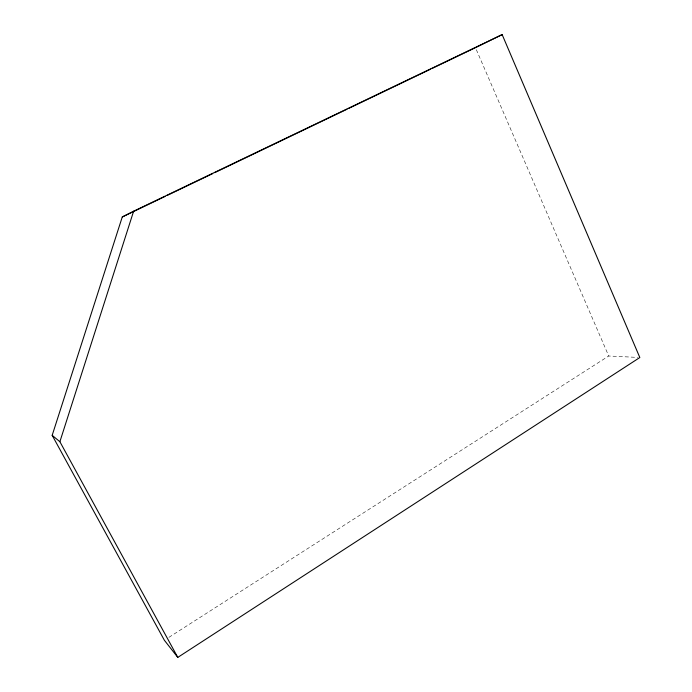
<?xml version="1.0" encoding="UTF-8"?>
<svg xmlns="http://www.w3.org/2000/svg" width="692" height="692" viewBox="0 0 692 692"><rect width="100%" height="100%" fill="white"/><g stroke="black" fill="none" stroke-linecap="round" stroke-linejoin="round"><path stroke-width="0.52" stroke-dasharray="3.46 2.59" d="M168.917 637.341L608.718 355.999L637.678 357.418M476.321 49.66L608.718 355.999"/><path stroke-width="1.04" d="M177.792 657.4L59.884 441.712L133.625 211.198L502.15 34.6L639.823 357.522L177.792 657.4L164.367 640.247L52.177 435.337L122.268 216.968L133.625 211.198M476.416 47.212L502.15 34.6M122.268 216.968L165.077 196.441M167.023 195.507L212.755 173.588M214.702 172.663L347.029 109.232M348.976 108.298L430.701 69.131M432.647 68.197L475.465 47.67M52.177 435.337L59.884 441.712"/></g></svg>
